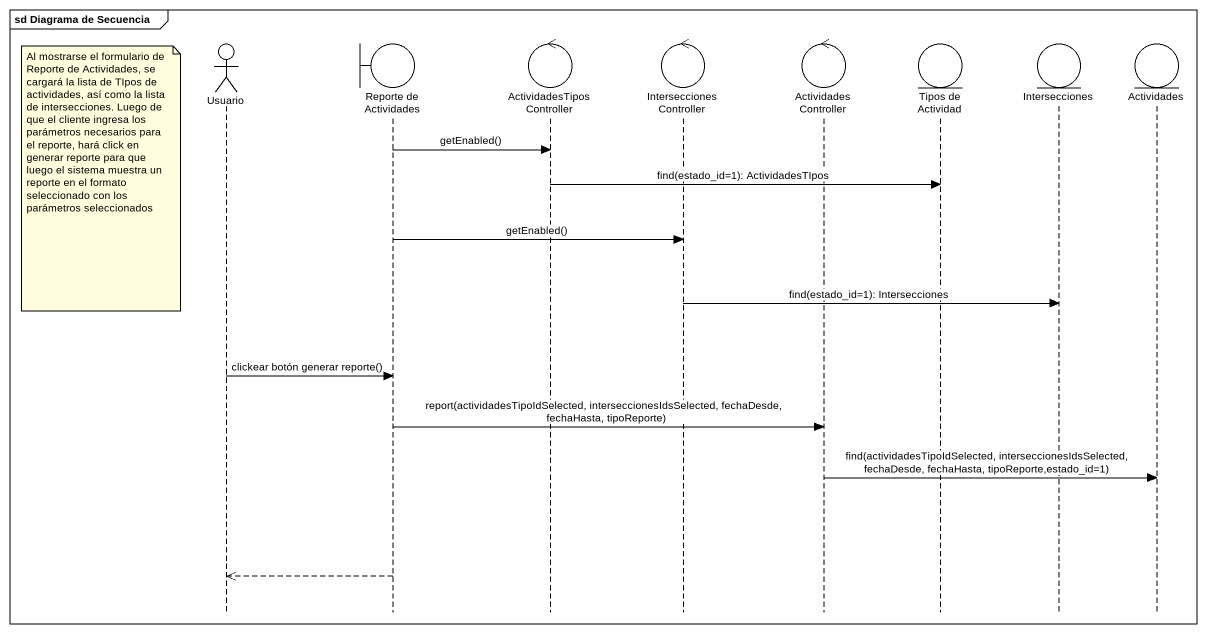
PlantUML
@startuml
mainframe sd Diagrama de Secuencia
hide footbox
actor Usuario
boundary "Reporte de Actividades" as Reporte_de_Actividades
control ActividadesTiposController
control InterseccionesController
control ActividadesController
entity "Tipos de Actividad" as Tipos_de_Actividad
entity Intersecciones
entity Actividades

Reporte_de_Actividades -> ActividadesTiposController : getEnabled()
note left of Usuario : Al mostrarse el formulario de Reporte de Actividades, se cargará la lista de TIpos de actividades, así como la lista de intersecciones. Luego de que el cliente ingresa los parámetros necesarios para el reporte, hará click en generar reporte para que luego el sistema muestra un reporte en el formato seleccionado con los parámetros seleccionados
ActividadesTiposController -> Tipos_de_Actividad : find(estado_id=1): ActividadesTIpos
Reporte_de_Actividades -> InterseccionesController : getEnabled()
InterseccionesController -> Intersecciones : find(estado_id=1): Intersecciones
Usuario -> Reporte_de_Actividades : clickear botón generar reporte()
Reporte_de_Actividades -> ActividadesController : report(actividadesTipoIdSelected, interseccionesIdsSelected, fechaDesde, fechaHasta, tipoReporte)
ActividadesController -> Actividades : find(actividadesTipoIdSelected, interseccionesIdsSelected, fechaDesde, fechaHasta, tipoReporte,estado_id=1)
Reporte_de_Actividades -->> Usuario
@enduml
